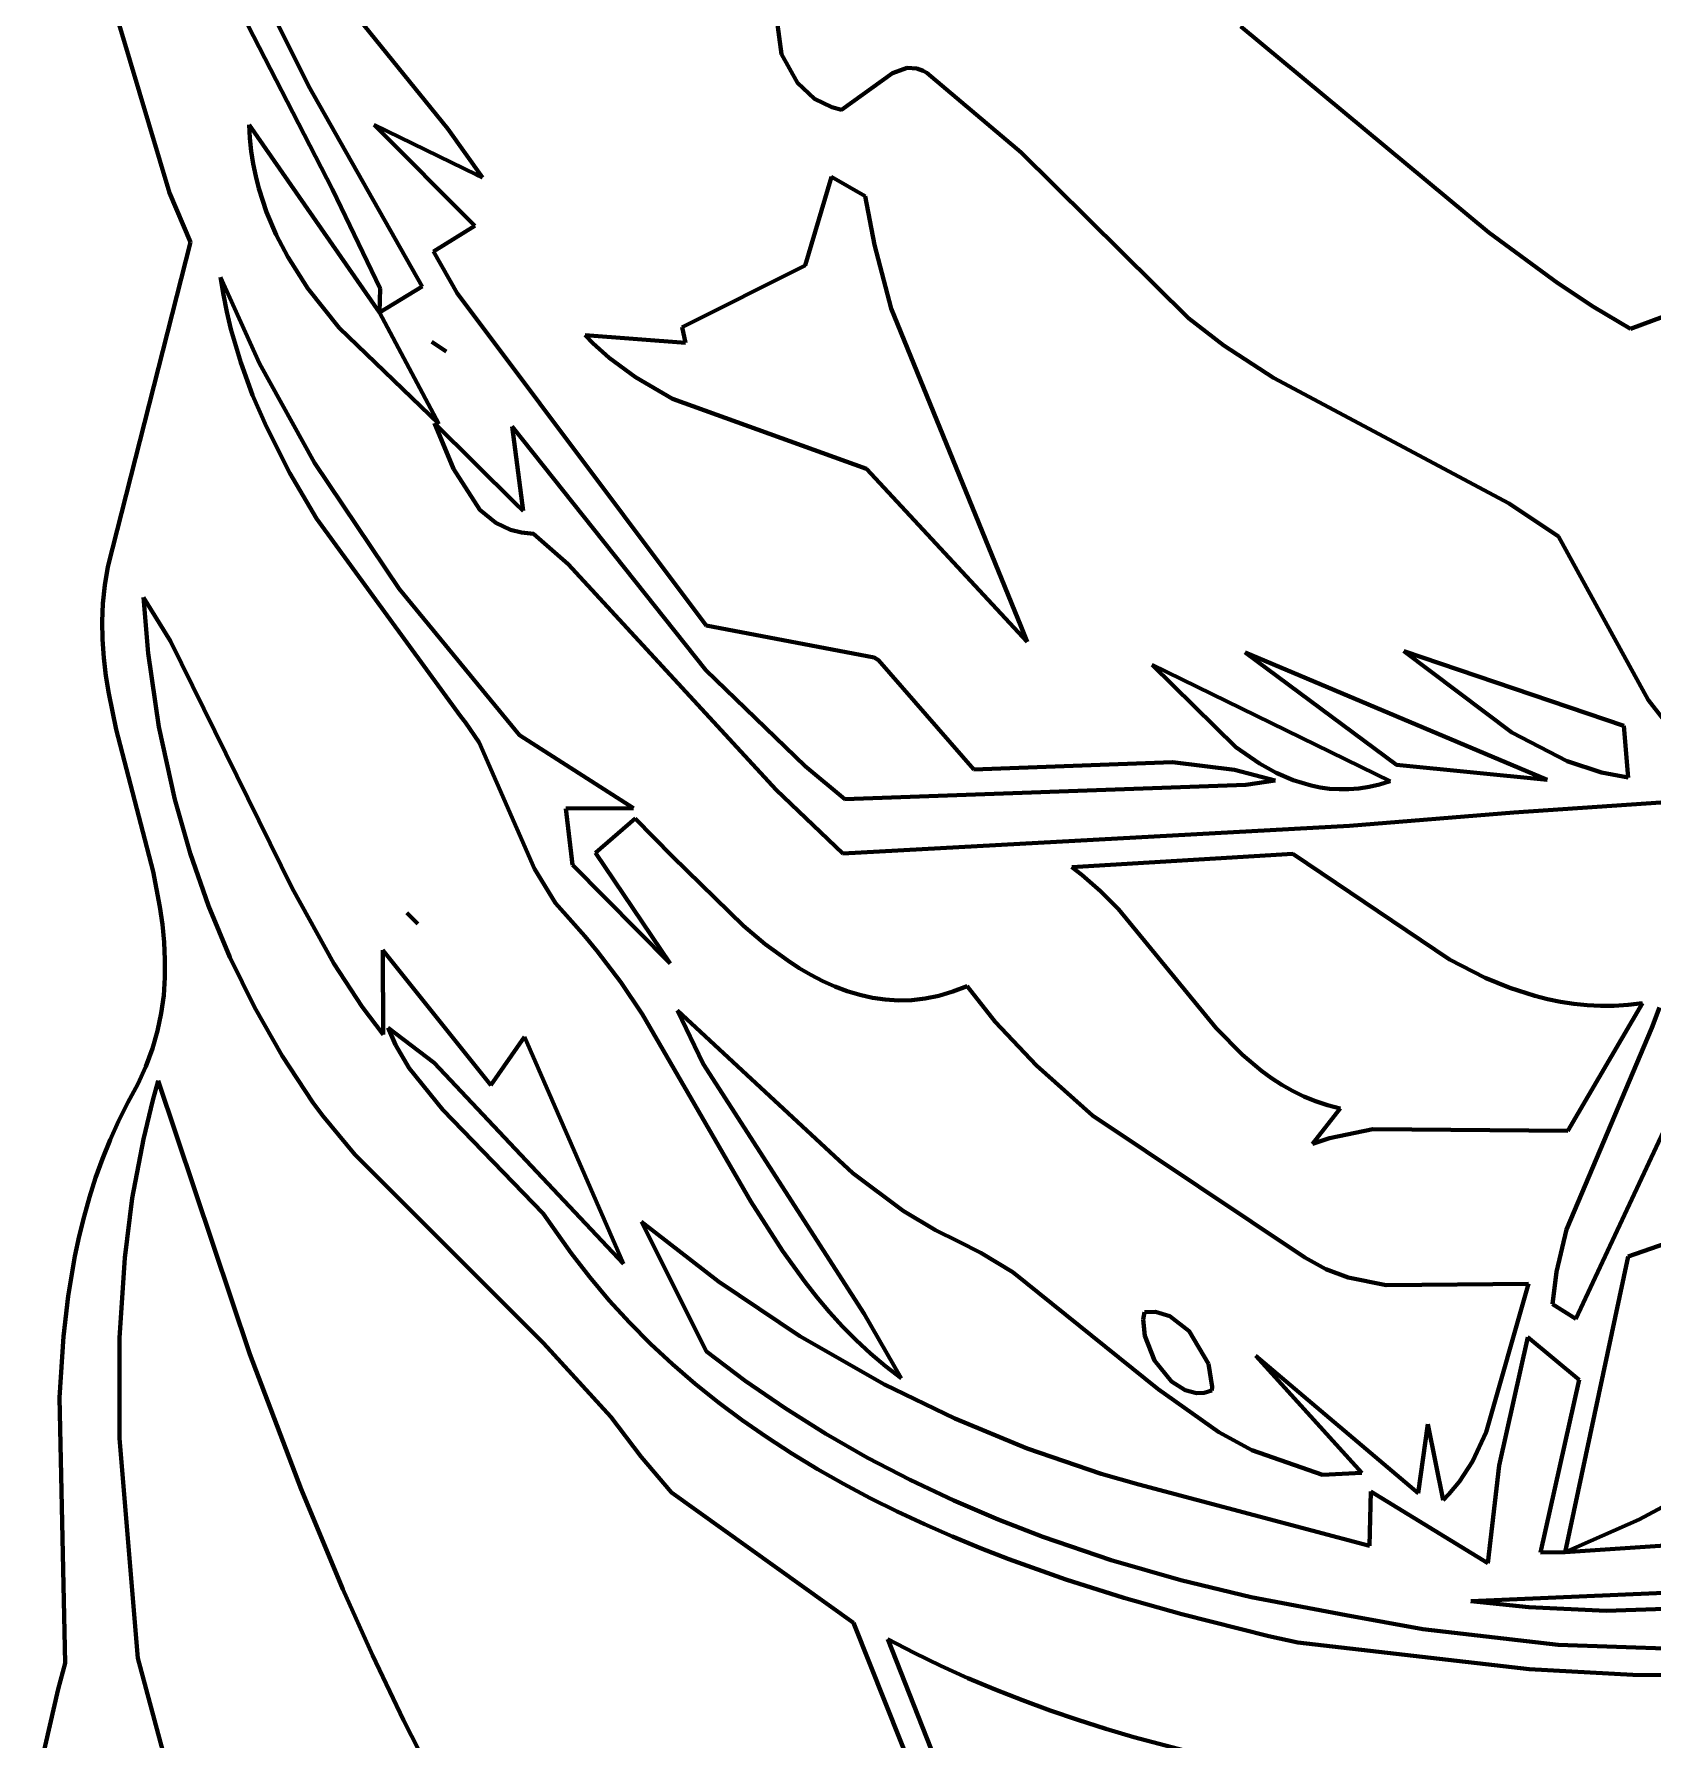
# Model space of a CAD drawing. Header units: millimetres. Extents: x 0 to 10.4, y 0 to 10.4.
# Drawn here: x 3.529 to 4.383, y 2.99 to 3.891 of the extents above; entities that cross this region are included whole.
import ezdxf

# ---------------------------------------------------------------- set-up
doc = ezdxf.new("R2010")
doc.units = ezdxf.units.MM
doc.layers.add('color#2b2b2bff', color=7, linetype='CONTINUOUS', lineweight=100)
doc.layers.add('color#fdfdfdff', color=7, linetype='CONTINUOUS', lineweight=100)

msp = doc.modelspace()

# ---------------------------------------------------------------- linework, layer by layer
at = {"layer": 'color#2b2b2bff'}
for p, q in [((3.67353, 3.86334), (3.59252, 4.02687)), ((3.58202, 4.01143), (3.6862, 3.80862)), ((3.60006, 3.80682), (3.56568, 3.92212)), ((3.67763, 3.92659), (3.74719, 3.84062)), ((3.92327, 3.8801), (3.91964, 3.90758)), ((4.16583, 3.89468), (4.29675, 3.786)), ((3.9317, 3.86492), (3.92327, 3.8801)), ((3.98187, 3.87018), (3.95498, 3.85065)), ((3.9897, 3.87293), (3.98187, 3.87018)), ((3.99469, 3.87258), (3.9897, 3.87293)), ((3.99818, 3.87129), (3.99469, 3.87258)), ((3.99997, 3.87028), (3.99818, 3.87129)), ((4.04994, 3.82828), (3.99997, 3.87028)), ((3.7336, 3.7575), (3.67353, 3.86334)), ((3.94073, 3.85661), (3.9317, 3.86492)), ((3.94981, 3.85207), (3.94073, 3.85661)), ((3.95498, 3.85065), (3.94981, 3.85207)), ((3.64223, 3.84282), (3.64261, 3.83583)), ((3.71098, 3.74377), (3.64223, 3.84282)), ((3.76235, 3.81647), (3.70822, 3.8428)), ((3.70822, 3.8428), (3.76132, 3.78953)), ((3.74719, 3.84062), (3.7655, 3.81493)), ((3.64261, 3.83583), (3.64332, 3.82897)), ((3.64332, 3.82897), (3.64435, 3.82225)), ((3.64435, 3.82225), (3.64568, 3.81567)), ((4.13828, 3.74066), (4.04994, 3.82828)), ((3.64568, 3.81567), (3.64731, 3.80922)), ((3.7655, 3.81493), (3.76235, 3.81647)), ((3.93582, 3.76858), (3.94969, 3.8153)), ((3.94969, 3.8153), (3.9674, 3.80506)), ((3.61128, 3.78075), (3.60006, 3.80682)), ((3.64731, 3.80922), (3.65141, 3.79668)), ((3.6862, 3.80862), (3.71136, 3.75628)), ((3.9674, 3.80506), (3.97234, 3.77934)), ((3.65141, 3.79668), (3.65654, 3.78463)), ((3.65654, 3.78463), (3.66259, 3.77304)), ((3.76132, 3.78953), (3.7395, 3.77583)), ((4.29675, 3.786), (4.33321, 3.75919)), ((3.56758, 3.60937), (3.61128, 3.78075)), ((3.7395, 3.77583), (3.75207, 3.75384)), ((3.97234, 3.77934), (3.98128, 3.74587)), ((3.66259, 3.77304), (3.6732, 3.75644)), ((3.87077, 3.73586), (3.93582, 3.76858)), ((3.64769, 3.71671), (3.62707, 3.76229)), ((3.62707, 3.76229), (3.6286, 3.75306)), ((3.71098, 3.74377), (3.7336, 3.7575)), ((4.33321, 3.75919), (4.35215, 3.74675)), ((3.6286, 3.75306), (3.63044, 3.74395)), ((3.6732, 3.75644), (3.68966, 3.73565)), ((3.71136, 3.75628), (3.71098, 3.74377)), ((3.75207, 3.75384), (3.88352, 3.57829)), ((4.37167, 3.73511), (4.42548, 3.75499)), ((3.63044, 3.74395), (3.6326, 3.73496)), ((3.74239, 3.68481), (3.71098, 3.74377)), ((3.98128, 3.74587), (4.04982, 3.57775)), ((4.15691, 3.72623), (4.13828, 3.74066)), ((4.35215, 3.74675), (4.37167, 3.73511)), ((3.6326, 3.73496), (3.63778, 3.71732)), ((3.68966, 3.73565), (3.74239, 3.68481)), ((3.82375, 3.72751), (3.81961, 3.73167)), ((3.81961, 3.73167), (3.87256, 3.7276)), ((3.87256, 3.7276), (3.87077, 3.73586)), ((3.73873, 3.72812), (3.74153, 3.72624)), ((3.74621, 3.7231), (3.73873, 3.72812)), ((3.74153, 3.72624), (3.74621, 3.7231)), ((3.83238, 3.71979), (3.82375, 3.72751)), ((4.18315, 3.70921), (4.15691, 3.72623)), ((3.63778, 3.71732), (3.64405, 3.70011)), ((3.67669, 3.6642), (3.64769, 3.71671)), ((3.84614, 3.70956), (3.83238, 3.71979)), ((3.86577, 3.69812), (3.84614, 3.70956)), ((4.30762, 3.64284), (4.18315, 3.70921)), ((3.64405, 3.70011), (3.65128, 3.6833)), ((3.96811, 3.6612), (3.86577, 3.69812)), ((3.78288, 3.64286), (3.74005, 3.6852)), ((3.74005, 3.6852), (3.75004, 3.66111)), ((3.65128, 3.6833), (3.66373, 3.65876)), ((3.88339, 3.55482), (3.78106, 3.6834)), ((3.78106, 3.6834), (3.78687, 3.63892)), ((3.66373, 3.65876), (3.67776, 3.63496)), ((3.72143, 3.59782), (3.67669, 3.6642)), ((3.75004, 3.66111), (3.76399, 3.63947)), ((4.05311, 3.56977), (3.96811, 3.6612)), ((3.78687, 3.63892), (3.78288, 3.64286)), ((4.33359, 3.62545), (4.30762, 3.64284)), ((3.67776, 3.63496), (3.75381, 3.5305)), ((3.76399, 3.63947), (3.77253, 3.63252)), ((3.77253, 3.63252), (3.7802, 3.62893)), ((3.7802, 3.62893), (3.786, 3.62746)), ((3.786, 3.62746), (3.79239, 3.62683)), ((3.79239, 3.62683), (3.81071, 3.61082)), ((4.381, 3.53916), (4.33359, 3.62545)), ((3.56595, 3.5997), (3.56758, 3.60937)), ((3.81071, 3.61082), (3.92049, 3.49157)), ((3.56499, 3.59007), (3.56595, 3.5997)), ((3.78489, 3.52048), (3.72143, 3.59782)), ((3.56462, 3.58048), (3.56499, 3.59007)), ((3.58645, 3.59312), (3.58893, 3.56376)), ((3.60073, 3.57008), (3.58645, 3.59312)), ((3.5648, 3.57091), (3.56462, 3.58048)), ((3.88352, 3.57829), (3.97218, 3.56142)), ((4.04982, 3.57775), (4.05311, 3.56977)), ((3.56548, 3.56137), (3.5648, 3.57091)), ((3.66488, 3.43957), (3.60073, 3.57008)), ((3.56658, 3.55186), (3.56548, 3.56137)), ((3.58893, 3.56376), (3.59459, 3.52486)), ((3.97218, 3.56142), (3.97454, 3.55997)), ((3.97454, 3.55997), (4.02489, 3.50227)), ((4.16819, 3.56407), (4.32757, 3.49681)), ((4.24812, 3.50479), (4.16819, 3.56407)), ((4.25185, 3.56485), (4.36818, 3.52532)), ((4.30894, 3.52192), (4.25185, 3.56485)), ((3.56807, 3.54237), (3.56658, 3.55186)), ((3.93573, 3.50407), (3.88339, 3.55482)), ((4.1191, 3.55765), (4.24473, 3.49608)), ((4.1633, 3.51416), (4.1191, 3.55765)), ((3.57195, 3.52346), (3.56807, 3.54237)), ((4.39596, 3.51984), (4.381, 3.53916)), ((3.59144, 3.44843), (3.57195, 3.52346)), ((3.59459, 3.52486), (3.60297, 3.48646)), ((3.75381, 3.5305), (3.75652, 3.52714)), ((3.75652, 3.52714), (3.7637, 3.5165)), ((4.36818, 3.52532), (4.37047, 3.49803)), ((3.7637, 3.5165), (3.79295, 3.4499)), ((3.8452, 3.48197), (3.78489, 3.52048)), ((4.17577, 3.50541), (4.1633, 3.51416)), ((4.33823, 3.50663), (4.30894, 3.52192)), ((4.02489, 3.50227), (4.12981, 3.5062)), ((4.12981, 3.5062), (4.16254, 3.50221)), ((4.18448, 3.50054), (4.17577, 3.50541)), ((4.32757, 3.49681), (4.24812, 3.50479)), ((4.35623, 3.50073), (4.33823, 3.50663)), ((3.95672, 3.48658), (3.93573, 3.50407)), ((4.16254, 3.50221), (4.18403, 3.49648)), ((4.18403, 3.49648), (4.16848, 3.49425)), ((4.19353, 3.49662), (4.18448, 3.50054)), ((4.20295, 3.49378), (4.19353, 3.49662)), ((4.24473, 3.49608), (4.23912, 3.49441)), ((4.37047, 3.49803), (4.35623, 3.50073)), ((3.92049, 3.49157), (3.95574, 3.45795)), ((4.16848, 3.49425), (3.95672, 3.48658)), ((4.2078, 3.49281), (4.20295, 3.49378)), ((4.21276, 3.49216), (4.2078, 3.49281)), ((4.21781, 3.49186), (4.21276, 3.49216)), ((4.22297, 3.49191), (4.21781, 3.49186)), ((4.22824, 3.49234), (4.22297, 3.49191)), ((4.23362, 3.49317), (4.22824, 3.49234)), ((4.23912, 3.49441), (4.23362, 3.49317)), ((4.31003, 3.47959), (4.50194, 3.49267)), ((3.60297, 3.48646), (3.61108, 3.45814)), ((3.80942, 3.48171), (3.8452, 3.48197)), ((3.81294, 3.45191), (3.80942, 3.48171)), ((4.22322, 3.47252), (4.31003, 3.47959)), ((3.84603, 3.47639), (3.82516, 3.45837)), ((3.86575, 3.45644), (3.84603, 3.47639)), ((3.95574, 3.45795), (4.22322, 3.47252)), ((3.61108, 3.45814), (3.62078, 3.43034)), ((3.86458, 3.39976), (3.81294, 3.45191)), ((3.82516, 3.45837), (3.86458, 3.39976)), ((3.90327, 3.41969), (3.86575, 3.45644)), ((4.19323, 3.45775), (4.0767, 3.4508)), ((4.0767, 3.4508), (4.08192, 3.44676)), ((4.27602, 3.40198), (4.19323, 3.45775)), ((3.59507, 3.42975), (3.59144, 3.44843)), ((3.79295, 3.4499), (3.80404, 3.43176)), ((4.08192, 3.44676), (4.09183, 3.438)), ((3.68689, 3.3998), (3.66488, 3.43957)), ((4.09183, 3.438), (4.10118, 3.42846)), ((3.59639, 3.42041), (3.59507, 3.42975)), ((3.62078, 3.43034), (3.63208, 3.40317)), ((3.72538, 3.42655), (3.73119, 3.42078)), ((3.73119, 3.42078), (3.72538, 3.42655)), ((3.80404, 3.43176), (3.81259, 3.42196)), ((4.10118, 3.42846), (4.15287, 3.36567)), ((3.5973, 3.41107), (3.59639, 3.42041)), ((3.81259, 3.42196), (3.81945, 3.41427)), ((3.91476, 3.41007), (3.90327, 3.41969)), ((3.59776, 3.40173), (3.5973, 3.41107)), ((3.76977, 3.3355), (3.71286, 3.40689)), ((3.71286, 3.40689), (3.71298, 3.36239)), ((3.81945, 3.41427), (3.82602, 3.40636)), ((3.82602, 3.40636), (3.83839, 3.38993)), ((3.92663, 3.40135), (3.91476, 3.41007)), ((3.5977, 3.39238), (3.59776, 3.40173)), ((3.63208, 3.40317), (3.64501, 3.37674)), ((3.70194, 3.377), (3.68689, 3.3998)), ((3.93271, 3.39741), (3.92663, 3.40135)), ((3.93888, 3.39379), (3.93271, 3.39741)), ((4.2949, 3.39235), (4.27602, 3.40198)), ((3.59707, 3.38302), (3.5977, 3.39238)), ((3.83839, 3.38993), (3.84992, 3.37283)), ((3.94516, 3.39052), (3.93888, 3.39379)), ((3.95154, 3.38765), (3.94516, 3.39052)), ((3.95802, 3.3852), (3.95154, 3.38765)), ((4.02133, 3.38788), (4.01384, 3.38498)), ((4.0362, 3.36911), (4.02133, 3.38788)), ((4.30783, 3.387), (4.2949, 3.39235)), ((3.59582, 3.37366), (3.59707, 3.38302)), ((3.96461, 3.38322), (3.95802, 3.3852)), ((3.9713, 3.38172), (3.96461, 3.38322)), ((3.97811, 3.38075), (3.9713, 3.38172)), ((3.98502, 3.38034), (3.97811, 3.38075)), ((3.99205, 3.38053), (3.98502, 3.38034)), ((3.9992, 3.38134), (3.99205, 3.38053)), ((4.00646, 3.38281), (3.9992, 3.38134)), ((4.01384, 3.38498), (4.00646, 3.38281)), ((4.32108, 3.38269), (4.30783, 3.387)), ((4.32784, 3.38097), (4.32108, 3.38269)), ((4.33469, 3.37956), (4.32784, 3.38097)), ((4.34163, 3.3785), (4.33469, 3.37956)), ((4.33854, 3.31146), (4.37794, 3.37888)), ((4.37794, 3.37888), (4.37045, 3.37797)), ((3.59388, 3.36428), (3.59582, 3.37366)), ((3.64501, 3.37674), (3.65959, 3.35114)), ((3.71298, 3.36239), (3.70194, 3.377)), ((3.84992, 3.37283), (3.90718, 3.2741)), ((3.88201, 3.34677), (3.86838, 3.37509)), ((3.86838, 3.37509), (3.96106, 3.28908)), ((4.34868, 3.37778), (4.34163, 3.3785)), ((4.35582, 3.37745), (4.34868, 3.37778)), ((4.36308, 3.3775), (4.35582, 3.37745)), ((4.37045, 3.37797), (4.36308, 3.3775)), ((4.38695, 3.37665), (4.3829, 3.3659)), ((3.5912, 3.35489), (3.59388, 3.36428)), ((3.71955, 3.35697), (3.71562, 3.36585)), ((3.71562, 3.36585), (3.73984, 3.34738)), ((3.78761, 3.36113), (3.76977, 3.3355)), ((3.83982, 3.24122), (3.78761, 3.36113)), ((4.05788, 3.34596), (4.0362, 3.36911)), ((4.15287, 3.36567), (4.16679, 3.35154)), ((4.3829, 3.3659), (4.3379, 3.25937)), ((3.58772, 3.34549), (3.5912, 3.35489)), ((3.72673, 3.34464), (3.71955, 3.35697)), ((4.16679, 3.35154), (4.17677, 3.34314)), ((4.34273, 3.21209), (4.4087, 3.35336)), ((3.5834, 3.33607), (3.58772, 3.34549)), ((3.65959, 3.35114), (3.67585, 3.32648)), ((3.74453, 3.32264), (3.72673, 3.34464)), ((3.73984, 3.34738), (3.83982, 3.24122)), ((3.9669, 3.21484), (3.88201, 3.34677)), ((4.08746, 3.31965), (4.05788, 3.34596)), ((4.17677, 3.34314), (4.18203, 3.33932)), ((3.57809, 3.32641), (3.5834, 3.33607)), ((3.59423, 3.3379), (3.59137, 3.32766)), ((3.64257, 3.19343), (3.59423, 3.3379)), ((4.18203, 3.33932), (4.18748, 3.33578)), ((4.18748, 3.33578), (4.19315, 3.33256)), ((3.57322, 3.31663), (3.57809, 3.32641)), ((3.59137, 3.32766), (3.58637, 3.30705)), ((3.67585, 3.32648), (3.68115, 3.31941)), ((4.19315, 3.33256), (4.19905, 3.32966)), ((4.19905, 3.32966), (4.2052, 3.32713)), ((4.2052, 3.32713), (4.21161, 3.32497)), ((4.21161, 3.32497), (4.2183, 3.32322)), ((3.56879, 3.30673), (3.57322, 3.31663)), ((3.68115, 3.31941), (3.69792, 3.29898)), ((3.79747, 3.26784), (3.74453, 3.32264)), ((4.19961, 3.24451), (4.08746, 3.31965)), ((4.2183, 3.32322), (4.20367, 3.30455)), ((3.56477, 3.29673), (3.56879, 3.30673)), ((3.58637, 3.30705), (3.58051, 3.27585)), ((4.20367, 3.30455), (4.21266, 3.3076)), ((4.21266, 3.3076), (4.23551, 3.31232)), ((4.23551, 3.31232), (4.33854, 3.31146)), ((3.69792, 3.29898), (3.7976, 3.1994)), ((3.56114, 3.28662), (3.56477, 3.29673)), ((3.96106, 3.28908), (3.98753, 3.26921)), ((3.55789, 3.27642), (3.56114, 3.28662)), ((3.555, 3.26613), (3.55789, 3.27642)), ((3.58051, 3.27585), (3.57649, 3.24438)), ((3.90718, 3.2741), (3.92378, 3.24808)), ((4.45752, 3.27534), (4.37041, 3.2451)), ((3.55245, 3.25575), (3.555, 3.26613)), ((3.80298, 3.26006), (3.79747, 3.26784)), ((3.8493, 3.26342), (3.88369, 3.19488)), ((3.8901, 3.2318), (3.8493, 3.26342)), ((3.98753, 3.26921), (4.0047, 3.25899)), ((3.55022, 3.2453), (3.55245, 3.25575)), ((3.8123, 3.24683), (3.80298, 3.26006)), ((4.0047, 3.25899), (4.01682, 3.25307)), ((4.01682, 3.25307), (4.02864, 3.24704)), ((4.3379, 3.25937), (4.33258, 3.23706)), ((3.54664, 3.22419), (3.55022, 3.2453)), ((3.57649, 3.24438), (3.57367, 3.20212)), ((3.8221, 3.23412), (3.8123, 3.24683)), ((3.92378, 3.24808), (3.93574, 3.2315)), ((4.02864, 3.24704), (4.04548, 3.23677)), ((4.21083, 3.23837), (4.19961, 3.24451)), ((4.37041, 3.2451), (4.33716, 3.08901)), ((4.04548, 3.23677), (4.12229, 3.17505)), ((4.22248, 3.234), (4.21083, 3.23837)), ((4.33258, 3.23706), (4.33045, 3.21984)), ((3.83237, 3.22192), (3.8221, 3.23412)), ((3.93298, 3.20307), (3.8901, 3.2318)), ((3.93574, 3.2315), (3.94207, 3.22349)), ((4.24262, 3.2299), (4.22248, 3.234)), ((4.31772, 3.23069), (4.24262, 3.2299)), ((4.29538, 3.15225), (4.31772, 3.23069)), ((3.54414, 3.20286), (3.54664, 3.22419)), ((3.84308, 3.21021), (3.83237, 3.22192)), ((3.94207, 3.22349), (3.94866, 3.21571)), ((4.33045, 3.21984), (4.34273, 3.21209)), ((3.85421, 3.19898), (3.84308, 3.21021)), ((3.94866, 3.21571), (3.95554, 3.20817)), ((3.95554, 3.20817), (3.96273, 3.20089)), ((3.98643, 3.18082), (3.9669, 3.21484)), ((4.11434, 3.21179), (4.11492, 3.21565)), ((4.1151, 3.20326), (4.11434, 3.21179)), ((4.11492, 3.21565), (4.12076, 3.2159)), ((4.12076, 3.2159), (4.12833, 3.21359)), ((4.12833, 3.21359), (4.13853, 3.20574)), ((3.54206, 3.17055), (3.54414, 3.20286)), ((3.57367, 3.20212), (3.57365, 3.14904)), ((3.7976, 3.1994), (3.83313, 3.16037)), ((3.86575, 3.18822), (3.85421, 3.19898)), ((3.97777, 3.17748), (3.93298, 3.20307)), ((3.96273, 3.20089), (3.97026, 3.19389)), ((4.12029, 3.19012), (4.1151, 3.20326)), ((4.13853, 3.20574), (4.14887, 3.18837)), ((4.31738, 3.2024), (4.30227, 3.13473)), ((4.34445, 3.17996), (4.31738, 3.2024)), ((3.66967, 3.12212), (3.64257, 3.19343)), ((3.88369, 3.19488), (3.90414, 3.17946)), ((3.97026, 3.19389), (3.97815, 3.1872)), ((4.12916, 3.17913), (4.12029, 3.19012)), ((4.22979, 3.13091), (4.17378, 3.19266)), ((4.17378, 3.19266), (4.25958, 3.12014)), ((3.87767, 3.17792), (3.86575, 3.18822)), ((3.97815, 3.1872), (3.98643, 3.18082)), ((4.14887, 3.18837), (4.15076, 3.17619)), ((3.88996, 3.16806), (3.87767, 3.17792)), ((3.90414, 3.17946), (3.92516, 3.165)), ((4.01488, 3.15944), (3.97777, 3.17748)), ((4.12229, 3.17505), (4.15432, 3.15227)), ((4.13646, 3.17445), (4.12916, 3.17913)), ((4.14239, 3.17294), (4.13646, 3.17445)), ((4.14647, 3.17309), (4.14239, 3.17294)), ((4.15058, 3.1743), (4.14647, 3.17309)), ((4.15076, 3.17619), (4.15058, 3.1743)), ((4.32405, 3.08871), (4.34445, 3.17996)), ((3.54497, 3.03024), (3.54206, 3.17055)), ((3.90259, 3.15863), (3.88996, 3.16806)), ((3.92516, 3.165), (3.94672, 3.15146)), ((3.83313, 3.16037), (3.84922, 3.13933)), ((3.91554, 3.14962), (3.90259, 3.15863)), ((4.05303, 3.1437), (4.01488, 3.15944)), ((4.25958, 3.12014), (4.26453, 3.15647)), ((4.26453, 3.15647), (4.27263, 3.11632)), ((3.57365, 3.14904), (3.58349, 3.03291)), ((3.92879, 3.14102), (3.91554, 3.14962)), ((3.94672, 3.15146), (3.96879, 3.13883)), ((4.15432, 3.15227), (4.17164, 3.14274)), ((4.28826, 3.13689), (4.29538, 3.15225)), ((3.84922, 3.13933), (3.86525, 3.12048)), ((3.94233, 3.13281), (3.92879, 3.14102)), ((3.96879, 3.13883), (3.99132, 3.12709)), ((4.09213, 3.13038), (4.05303, 3.1437)), ((4.17164, 3.14274), (4.20905, 3.12974)), ((4.28131, 3.12618), (4.28826, 3.13689)), ((3.95613, 3.12498), (3.94233, 3.13281)), ((3.99132, 3.12709), (4.01428, 3.11621)), ((4.11201, 3.12466), (4.09213, 3.13038)), ((4.20905, 3.12974), (4.22979, 3.13091)), ((4.30227, 3.13473), (4.29627, 3.08311)), ((3.69169, 3.06936), (3.66967, 3.12212)), ((3.86525, 3.12048), (3.96136, 3.05162)), ((3.97017, 3.11752), (3.95613, 3.12498)), ((3.98443, 3.11041), (3.97017, 3.11752)), ((4.23384, 3.09219), (4.11201, 3.12466)), ((4.23453, 3.12102), (4.23384, 3.09219)), ((4.29627, 3.08311), (4.23453, 3.12102)), ((4.27263, 3.11632), (4.27573, 3.1195)), ((4.27573, 3.1195), (4.28131, 3.12618)), ((4.37619, 3.10611), (4.41371, 3.12625)), ((3.99889, 3.10365), (3.98443, 3.11041)), ((4.01428, 3.11621), (4.03763, 3.10618)), ((4.01353, 3.09721), (3.99889, 3.10365)), ((4.03763, 3.10618), (4.06133, 3.09697)), ((4.33716, 3.08901), (4.37619, 3.10611)), ((4.57673, 3.10462), (4.33716, 3.08901)), ((4.02833, 3.0911), (4.01353, 3.09721)), ((4.04327, 3.08529), (4.02833, 3.0911)), ((4.06133, 3.09697), (4.09747, 3.08464)), ((4.0735, 3.07453), (4.04327, 3.08529)), ((4.09747, 3.08464), (4.1342, 3.07405)), ((4.33716, 3.08901), (4.32405, 3.08871)), ((4.10404, 3.06483), (4.0735, 3.07453)), ((4.1342, 3.07405), (4.17139, 3.06511)), ((3.70729, 3.03461), (3.69169, 3.06936)), ((4.13473, 3.05611), (4.10404, 3.06483)), ((4.17139, 3.06511), (4.22147, 3.05564)), ((4.28725, 3.063), (4.486, 3.07155)), ((4.18071, 3.04462), (4.13473, 3.05611)), ((4.22147, 3.05564), (4.26191, 3.04822)), ((4.31792, 3.05982), (4.28725, 3.063)), ((4.35884, 3.058), (4.31792, 3.05982)), ((4.43043, 3.06027), (4.35884, 3.058)), ((3.96136, 3.05162), (3.99473, 2.9676)), ((4.26191, 3.04822), (4.33341, 3.03997)), ((4.01194, 2.96041), (3.97949, 3.04303)), ((3.97949, 3.04303), (3.99343, 3.03576)), ((4.19593, 3.04116), (4.18071, 3.04462)), ((4.31815, 3.02707), (4.19593, 3.04116)), ((4.33341, 3.03997), (4.39508, 3.03783)), ((3.54138, 3.01652), (3.54497, 3.03024)), ((3.58349, 3.03291), (3.65294, 2.77444)), ((3.72372, 3.00027), (3.70729, 3.03461)), ((3.99343, 3.03576), (4.00751, 3.02891)), ((4.00751, 3.02891), (4.02172, 3.02245)), ((4.02172, 3.02245), (4.03606, 3.01638)), ((4.37293, 3.02409), (4.31815, 3.02707)), ((4.41399, 3.02371), (4.37293, 3.02409)), ((3.52865, 2.9612), (3.54138, 3.01652)), ((4.03606, 3.01638), (4.05052, 3.01068)), ((4.05052, 3.01068), (4.06509, 3.00532)), ((3.74102, 2.96637), (3.72372, 3.00027)), ((4.06509, 3.00532), (4.07977, 3.0003)), ((4.07977, 3.0003), (4.09454, 2.9956)), ((4.09454, 2.9956), (4.10941, 2.9912)), ((4.10941, 2.9912), (4.1394, 2.98323))]:
    msp.add_line(p, q, dxfattribs=at)
at = {"layer": 'color#fdfdfdff'}
for p, q in [((3.59252, 4.02687), (3.67353, 3.86334)), ((3.6862, 3.80862), (3.58202, 4.01143)), ((3.56568, 3.92212), (3.60006, 3.80682)), ((3.74719, 3.84062), (3.67763, 3.92659)), ((3.91964, 3.90758), (3.92327, 3.8801)), ((4.29675, 3.786), (4.16583, 3.89468)), ((3.92327, 3.8801), (3.9317, 3.86492)), ((3.95498, 3.85065), (3.98187, 3.87018)), ((3.98187, 3.87018), (3.9897, 3.87293)), ((3.9897, 3.87293), (3.99469, 3.87258)), ((3.99469, 3.87258), (3.99818, 3.87129)), ((3.99818, 3.87129), (3.99997, 3.87028)), ((3.99997, 3.87028), (4.04994, 3.82828)), ((3.67353, 3.86334), (3.7336, 3.7575)), ((3.9317, 3.86492), (3.94073, 3.85661)), ((3.94073, 3.85661), (3.94981, 3.85207)), ((3.94981, 3.85207), (3.95498, 3.85065)), ((3.64223, 3.84282), (3.71098, 3.74377)), ((3.64261, 3.83583), (3.64223, 3.84282)), ((3.76132, 3.78953), (3.70822, 3.8428)), ((3.70822, 3.8428), (3.76235, 3.81647)), ((3.7655, 3.81493), (3.74719, 3.84062)), ((3.64332, 3.82897), (3.64261, 3.83583)), ((3.64435, 3.82225), (3.64332, 3.82897)), ((3.64568, 3.81567), (3.64435, 3.82225)), ((4.04994, 3.82828), (4.13828, 3.74066)), ((3.64731, 3.80922), (3.64568, 3.81567)), ((3.76235, 3.81647), (3.7655, 3.81493)), ((3.94969, 3.8153), (3.93582, 3.76858)), ((3.9674, 3.80506), (3.94969, 3.8153)), ((3.60006, 3.80682), (3.61128, 3.78075)), ((3.65141, 3.79668), (3.64731, 3.80922)), ((3.71136, 3.75628), (3.6862, 3.80862)), ((3.97234, 3.77934), (3.9674, 3.80506)), ((3.65654, 3.78463), (3.65141, 3.79668)), ((3.66259, 3.77304), (3.65654, 3.78463)), ((3.7395, 3.77583), (3.76132, 3.78953)), ((4.33321, 3.75919), (4.29675, 3.786)), ((3.61128, 3.78075), (3.56758, 3.60937)), ((3.75207, 3.75384), (3.7395, 3.77583)), ((3.98128, 3.74587), (3.97234, 3.77934)), ((3.6732, 3.75644), (3.66259, 3.77304)), ((3.93582, 3.76858), (3.87077, 3.73586)), ((3.6286, 3.75306), (3.62707, 3.76229)), ((3.62707, 3.76229), (3.64769, 3.71671)), ((3.7336, 3.7575), (3.71098, 3.74377)), ((4.35215, 3.74675), (4.33321, 3.75919)), ((3.63044, 3.74395), (3.6286, 3.75306)), ((3.68966, 3.73565), (3.6732, 3.75644)), ((3.71098, 3.74377), (3.71136, 3.75628)), ((3.88352, 3.57829), (3.75207, 3.75384)), ((4.42548, 3.75499), (4.37167, 3.73511)), ((3.6326, 3.73496), (3.63044, 3.74395)), ((3.71098, 3.74377), (3.74239, 3.68481)), ((4.04982, 3.57775), (3.98128, 3.74587)), ((4.13828, 3.74066), (4.15691, 3.72623)), ((4.37167, 3.73511), (4.35215, 3.74675)), ((3.63778, 3.71732), (3.6326, 3.73496)), ((3.74239, 3.68481), (3.68966, 3.73565)), ((3.87256, 3.7276), (3.81961, 3.73167)), ((3.81961, 3.73167), (3.82375, 3.72751)), ((3.87077, 3.73586), (3.87256, 3.7276)), ((3.73873, 3.72812), (3.74621, 3.7231)), ((3.74153, 3.72624), (3.73873, 3.72812)), ((3.74621, 3.7231), (3.74153, 3.72624)), ((3.82375, 3.72751), (3.83238, 3.71979)), ((4.15691, 3.72623), (4.18315, 3.70921)), ((3.64405, 3.70011), (3.63778, 3.71732)), ((3.64769, 3.71671), (3.67669, 3.6642)), ((3.83238, 3.71979), (3.84614, 3.70956)), ((3.84614, 3.70956), (3.86577, 3.69812)), ((4.18315, 3.70921), (4.30762, 3.64284)), ((3.65128, 3.6833), (3.64405, 3.70011)), ((3.86577, 3.69812), (3.96811, 3.6612)), ((3.75004, 3.66111), (3.74005, 3.6852)), ((3.74005, 3.6852), (3.78288, 3.64286)), ((3.66373, 3.65876), (3.65128, 3.6833)), ((3.78687, 3.63892), (3.78106, 3.6834)), ((3.78106, 3.6834), (3.88339, 3.55482)), ((3.67776, 3.63496), (3.66373, 3.65876)), ((3.67669, 3.6642), (3.72143, 3.59782)), ((3.76399, 3.63947), (3.75004, 3.66111)), ((3.96811, 3.6612), (4.05311, 3.56977)), ((3.78288, 3.64286), (3.78687, 3.63892)), ((4.30762, 3.64284), (4.33359, 3.62545)), ((3.75381, 3.5305), (3.67776, 3.63496)), ((3.77253, 3.63252), (3.76399, 3.63947)), ((3.7802, 3.62893), (3.77253, 3.63252)), ((3.786, 3.62746), (3.7802, 3.62893)), ((3.79239, 3.62683), (3.786, 3.62746)), ((3.81071, 3.61082), (3.79239, 3.62683)), ((4.33359, 3.62545), (4.381, 3.53916)), ((3.56758, 3.60937), (3.56595, 3.5997)), ((3.92049, 3.49157), (3.81071, 3.61082)), ((3.56595, 3.5997), (3.56499, 3.59007)), ((3.72143, 3.59782), (3.78489, 3.52048)), ((3.56499, 3.59007), (3.56462, 3.58048)), ((3.58645, 3.59312), (3.60073, 3.57008)), ((3.58893, 3.56376), (3.58645, 3.59312)), ((3.56462, 3.58048), (3.5648, 3.57091)), ((3.97218, 3.56142), (3.88352, 3.57829)), ((4.05311, 3.56977), (4.04982, 3.57775)), ((3.5648, 3.57091), (3.56548, 3.56137)), ((3.60073, 3.57008), (3.66488, 3.43957)), ((3.56548, 3.56137), (3.56658, 3.55186)), ((3.59459, 3.52486), (3.58893, 3.56376)), ((3.97454, 3.55997), (3.97218, 3.56142)), ((4.02489, 3.50227), (3.97454, 3.55997)), ((4.16819, 3.56407), (4.24812, 3.50479)), ((4.32757, 3.49681), (4.16819, 3.56407)), ((4.25185, 3.56485), (4.30894, 3.52192)), ((4.36818, 3.52532), (4.25185, 3.56485)), ((3.56658, 3.55186), (3.56807, 3.54237)), ((3.88339, 3.55482), (3.93573, 3.50407)), ((4.1191, 3.55765), (4.1633, 3.51416)), ((4.24473, 3.49608), (4.1191, 3.55765)), ((3.56807, 3.54237), (3.57195, 3.52346)), ((4.381, 3.53916), (4.39596, 3.51984)), ((3.57195, 3.52346), (3.59144, 3.44843)), ((3.60297, 3.48646), (3.59459, 3.52486)), ((3.75652, 3.52714), (3.75381, 3.5305)), ((3.7637, 3.5165), (3.75652, 3.52714)), ((4.37047, 3.49803), (4.36818, 3.52532)), ((3.79295, 3.4499), (3.7637, 3.5165)), ((3.78489, 3.52048), (3.8452, 3.48197)), ((4.1633, 3.51416), (4.17577, 3.50541)), ((4.30894, 3.52192), (4.33823, 3.50663)), ((4.12981, 3.5062), (4.02489, 3.50227)), ((4.16254, 3.50221), (4.12981, 3.5062)), ((4.17577, 3.50541), (4.18448, 3.50054)), ((4.24812, 3.50479), (4.32757, 3.49681)), ((4.33823, 3.50663), (4.35623, 3.50073)), ((3.93573, 3.50407), (3.95672, 3.48658)), ((4.18403, 3.49648), (4.16254, 3.50221)), ((4.16848, 3.49425), (4.18403, 3.49648)), ((4.18448, 3.50054), (4.19353, 3.49662)), ((4.19353, 3.49662), (4.20295, 3.49378)), ((4.23912, 3.49441), (4.24473, 3.49608)), ((4.35623, 3.50073), (4.37047, 3.49803)), ((3.95574, 3.45795), (3.92049, 3.49157)), ((3.95672, 3.48658), (4.16848, 3.49425)), ((4.20295, 3.49378), (4.2078, 3.49281)), ((4.2078, 3.49281), (4.21276, 3.49216)), ((4.21276, 3.49216), (4.21781, 3.49186)), ((4.21781, 3.49186), (4.22297, 3.49191)), ((4.22297, 3.49191), (4.22824, 3.49234)), ((4.22824, 3.49234), (4.23362, 3.49317)), ((4.23362, 3.49317), (4.23912, 3.49441)), ((4.50194, 3.49267), (4.31003, 3.47959)), ((3.61108, 3.45814), (3.60297, 3.48646)), ((3.8452, 3.48197), (3.80942, 3.48171)), ((3.80942, 3.48171), (3.81294, 3.45191)), ((4.31003, 3.47959), (4.22322, 3.47252)), ((3.82516, 3.45837), (3.84603, 3.47639)), ((3.84603, 3.47639), (3.86575, 3.45644)), ((4.22322, 3.47252), (3.95574, 3.45795)), ((3.62078, 3.43034), (3.61108, 3.45814)), ((3.81294, 3.45191), (3.86458, 3.39976)), ((3.86458, 3.39976), (3.82516, 3.45837)), ((3.86575, 3.45644), (3.90327, 3.41969)), ((4.0767, 3.4508), (4.19323, 3.45775)), ((4.08192, 3.44676), (4.0767, 3.4508)), ((4.19323, 3.45775), (4.27602, 3.40198)), ((3.59144, 3.44843), (3.59507, 3.42975)), ((3.80404, 3.43176), (3.79295, 3.4499)), ((4.09183, 3.438), (4.08192, 3.44676)), ((3.66488, 3.43957), (3.68689, 3.3998)), ((4.10118, 3.42846), (4.09183, 3.438)), ((3.59507, 3.42975), (3.59639, 3.42041)), ((3.63208, 3.40317), (3.62078, 3.43034)), ((3.72538, 3.42655), (3.73119, 3.42078)), ((3.73119, 3.42078), (3.72538, 3.42655)), ((3.81259, 3.42196), (3.80404, 3.43176)), ((4.15287, 3.36567), (4.10118, 3.42846)), ((3.59639, 3.42041), (3.5973, 3.41107)), ((3.81945, 3.41427), (3.81259, 3.42196)), ((3.90327, 3.41969), (3.91476, 3.41007)), ((3.5973, 3.41107), (3.59776, 3.40173)), ((3.71298, 3.36239), (3.71286, 3.40689)), ((3.71286, 3.40689), (3.76977, 3.3355)), ((3.82602, 3.40636), (3.81945, 3.41427)), ((3.83839, 3.38993), (3.82602, 3.40636)), ((3.91476, 3.41007), (3.92663, 3.40135)), ((3.59776, 3.40173), (3.5977, 3.39238)), ((3.64501, 3.37674), (3.63208, 3.40317)), ((3.68689, 3.3998), (3.70194, 3.377)), ((3.92663, 3.40135), (3.93271, 3.39741)), ((3.93271, 3.39741), (3.93888, 3.39379)), ((4.27602, 3.40198), (4.2949, 3.39235)), ((3.5977, 3.39238), (3.59707, 3.38302)), ((3.84992, 3.37283), (3.83839, 3.38993)), ((3.93888, 3.39379), (3.94516, 3.39052)), ((3.94516, 3.39052), (3.95154, 3.38765)), ((3.95154, 3.38765), (3.95802, 3.3852)), ((4.01384, 3.38498), (4.02133, 3.38788)), ((4.02133, 3.38788), (4.0362, 3.36911)), ((4.2949, 3.39235), (4.30783, 3.387)), ((3.59707, 3.38302), (3.59582, 3.37366)), ((3.95802, 3.3852), (3.96461, 3.38322)), ((3.96461, 3.38322), (3.9713, 3.38172)), ((3.9713, 3.38172), (3.97811, 3.38075)), ((3.97811, 3.38075), (3.98502, 3.38034)), ((3.98502, 3.38034), (3.99205, 3.38053)), ((3.99205, 3.38053), (3.9992, 3.38134)), ((3.9992, 3.38134), (4.00646, 3.38281)), ((4.00646, 3.38281), (4.01384, 3.38498)), ((4.30783, 3.387), (4.32108, 3.38269)), ((4.32108, 3.38269), (4.32784, 3.38097)), ((4.32784, 3.38097), (4.33469, 3.37956)), ((4.33469, 3.37956), (4.34163, 3.3785)), ((4.37794, 3.37888), (4.33854, 3.31146)), ((4.37045, 3.37797), (4.37794, 3.37888)), ((3.59582, 3.37366), (3.59388, 3.36428)), ((3.65959, 3.35114), (3.64501, 3.37674)), ((3.70194, 3.377), (3.71298, 3.36239)), ((3.90718, 3.2741), (3.84992, 3.37283)), ((3.96106, 3.28908), (3.86838, 3.37509)), ((3.86838, 3.37509), (3.88201, 3.34677)), ((4.34163, 3.3785), (4.34868, 3.37778)), ((4.34868, 3.37778), (4.35582, 3.37745)), ((4.35582, 3.37745), (4.36308, 3.3775)), ((4.36308, 3.3775), (4.37045, 3.37797)), ((4.3829, 3.3659), (4.38695, 3.37665)), ((3.59388, 3.36428), (3.5912, 3.35489)), ((3.73984, 3.34738), (3.71562, 3.36585)), ((3.71562, 3.36585), (3.71955, 3.35697)), ((3.76977, 3.3355), (3.78761, 3.36113)), ((3.78761, 3.36113), (3.83982, 3.24122)), ((4.0362, 3.36911), (4.05788, 3.34596)), ((4.16679, 3.35154), (4.15287, 3.36567)), ((4.3379, 3.25937), (4.3829, 3.3659)), ((3.5912, 3.35489), (3.58772, 3.34549)), ((3.71955, 3.35697), (3.72673, 3.34464)), ((4.17677, 3.34314), (4.16679, 3.35154)), ((4.4087, 3.35336), (4.34273, 3.21209)), ((3.58772, 3.34549), (3.5834, 3.33607)), ((3.67585, 3.32648), (3.65959, 3.35114)), ((3.72673, 3.34464), (3.74453, 3.32264)), ((3.83982, 3.24122), (3.73984, 3.34738)), ((3.88201, 3.34677), (3.9669, 3.21484)), ((4.05788, 3.34596), (4.08746, 3.31965)), ((4.18203, 3.33932), (4.17677, 3.34314)), ((3.5834, 3.33607), (3.57809, 3.32641)), ((3.59137, 3.32766), (3.59423, 3.3379)), ((3.59423, 3.3379), (3.64257, 3.19343)), ((4.18748, 3.33578), (4.18203, 3.33932)), ((4.19315, 3.33256), (4.18748, 3.33578)), ((3.57809, 3.32641), (3.57322, 3.31663)), ((3.58637, 3.30705), (3.59137, 3.32766)), ((3.68115, 3.31941), (3.67585, 3.32648)), ((4.19905, 3.32966), (4.19315, 3.33256)), ((4.2052, 3.32713), (4.19905, 3.32966)), ((4.21161, 3.32497), (4.2052, 3.32713)), ((4.2183, 3.32322), (4.21161, 3.32497)), ((3.57322, 3.31663), (3.56879, 3.30673)), ((3.69792, 3.29898), (3.68115, 3.31941)), ((3.74453, 3.32264), (3.79747, 3.26784)), ((4.08746, 3.31965), (4.19961, 3.24451)), ((4.20367, 3.30455), (4.2183, 3.32322)), ((3.56879, 3.30673), (3.56477, 3.29673)), ((3.58051, 3.27585), (3.58637, 3.30705)), ((4.21266, 3.3076), (4.20367, 3.30455)), ((4.23551, 3.31232), (4.21266, 3.3076)), ((4.33854, 3.31146), (4.23551, 3.31232)), ((3.7976, 3.1994), (3.69792, 3.29898)), ((3.56477, 3.29673), (3.56114, 3.28662)), ((3.98753, 3.26921), (3.96106, 3.28908)), ((3.56114, 3.28662), (3.55789, 3.27642)), ((3.55789, 3.27642), (3.555, 3.26613)), ((3.57649, 3.24438), (3.58051, 3.27585)), ((3.92378, 3.24808), (3.90718, 3.2741)), ((4.37041, 3.2451), (4.45752, 3.27534)), ((3.555, 3.26613), (3.55245, 3.25575)), ((3.79747, 3.26784), (3.80298, 3.26006)), ((3.8493, 3.26342), (3.8901, 3.2318)), ((3.88369, 3.19488), (3.8493, 3.26342)), ((4.0047, 3.25899), (3.98753, 3.26921)), ((3.55245, 3.25575), (3.55022, 3.2453)), ((3.80298, 3.26006), (3.8123, 3.24683)), ((4.01682, 3.25307), (4.0047, 3.25899)), ((4.02864, 3.24704), (4.01682, 3.25307)), ((4.33258, 3.23706), (4.3379, 3.25937)), ((3.55022, 3.2453), (3.54664, 3.22419)), ((3.57367, 3.20212), (3.57649, 3.24438)), ((3.8123, 3.24683), (3.8221, 3.23412)), ((3.93574, 3.2315), (3.92378, 3.24808)), ((4.04548, 3.23677), (4.02864, 3.24704)), ((4.19961, 3.24451), (4.21083, 3.23837)), ((4.33716, 3.08901), (4.37041, 3.2451)), ((4.12229, 3.17505), (4.04548, 3.23677)), ((4.21083, 3.23837), (4.22248, 3.234)), ((4.33045, 3.21984), (4.33258, 3.23706)), ((3.8221, 3.23412), (3.83237, 3.22192)), ((3.8901, 3.2318), (3.93298, 3.20307)), ((3.94207, 3.22349), (3.93574, 3.2315)), ((4.22248, 3.234), (4.24262, 3.2299)), ((4.24262, 3.2299), (4.31772, 3.23069)), ((4.31772, 3.23069), (4.29538, 3.15225)), ((3.54664, 3.22419), (3.54414, 3.20286)), ((3.83237, 3.22192), (3.84308, 3.21021)), ((3.94866, 3.21571), (3.94207, 3.22349)), ((4.34273, 3.21209), (4.33045, 3.21984)), ((3.84308, 3.21021), (3.85421, 3.19898)), ((3.95554, 3.20817), (3.94866, 3.21571)), ((3.96273, 3.20089), (3.95554, 3.20817)), ((3.9669, 3.21484), (3.98643, 3.18082)), ((4.11492, 3.21565), (4.11434, 3.21179)), ((4.11434, 3.21179), (4.1151, 3.20326)), ((4.12076, 3.2159), (4.11492, 3.21565)), ((4.12833, 3.21359), (4.12076, 3.2159)), ((4.13853, 3.20574), (4.12833, 3.21359)), ((3.54414, 3.20286), (3.54206, 3.17055)), ((3.57365, 3.14904), (3.57367, 3.20212)), ((3.83313, 3.16037), (3.7976, 3.1994)), ((3.85421, 3.19898), (3.86575, 3.18822)), ((3.93298, 3.20307), (3.97777, 3.17748)), ((3.97026, 3.19389), (3.96273, 3.20089)), ((4.1151, 3.20326), (4.12029, 3.19012)), ((4.14887, 3.18837), (4.13853, 3.20574)), ((4.30227, 3.13473), (4.31738, 3.2024)), ((4.31738, 3.2024), (4.34445, 3.17996)), ((3.64257, 3.19343), (3.66967, 3.12212)), ((3.90414, 3.17946), (3.88369, 3.19488)), ((3.97815, 3.1872), (3.97026, 3.19389)), ((4.12029, 3.19012), (4.12916, 3.17913)), ((4.25958, 3.12014), (4.17378, 3.19266)), ((4.17378, 3.19266), (4.22979, 3.13091)), ((3.86575, 3.18822), (3.87767, 3.17792)), ((3.98643, 3.18082), (3.97815, 3.1872)), ((4.15076, 3.17619), (4.14887, 3.18837)), ((3.87767, 3.17792), (3.88996, 3.16806)), ((3.92516, 3.165), (3.90414, 3.17946)), ((3.97777, 3.17748), (4.01488, 3.15944)), ((4.15432, 3.15227), (4.12229, 3.17505)), ((4.12916, 3.17913), (4.13646, 3.17445)), ((4.13646, 3.17445), (4.14239, 3.17294)), ((4.14239, 3.17294), (4.14647, 3.17309)), ((4.14647, 3.17309), (4.15058, 3.1743)), ((4.15058, 3.1743), (4.15076, 3.17619)), ((4.34445, 3.17996), (4.32405, 3.08871)), ((3.54206, 3.17055), (3.54497, 3.03024)), ((3.88996, 3.16806), (3.90259, 3.15863)), ((3.94672, 3.15146), (3.92516, 3.165)), ((3.84922, 3.13933), (3.83313, 3.16037)), ((3.90259, 3.15863), (3.91554, 3.14962)), ((4.01488, 3.15944), (4.05303, 3.1437)), ((4.26453, 3.15647), (4.25958, 3.12014)), ((4.27263, 3.11632), (4.26453, 3.15647)), ((3.58349, 3.03291), (3.57365, 3.14904)), ((3.91554, 3.14962), (3.92879, 3.14102)), ((3.96879, 3.13883), (3.94672, 3.15146)), ((4.17164, 3.14274), (4.15432, 3.15227)), ((4.29538, 3.15225), (4.28826, 3.13689)), ((3.86525, 3.12048), (3.84922, 3.13933)), ((3.92879, 3.14102), (3.94233, 3.13281)), ((3.99132, 3.12709), (3.96879, 3.13883)), ((4.05303, 3.1437), (4.09213, 3.13038)), ((4.20905, 3.12974), (4.17164, 3.14274)), ((4.28826, 3.13689), (4.28131, 3.12618)), ((3.94233, 3.13281), (3.95613, 3.12498)), ((4.01428, 3.11621), (3.99132, 3.12709)), ((4.09213, 3.13038), (4.11201, 3.12466)), ((4.22979, 3.13091), (4.20905, 3.12974)), ((4.29627, 3.08311), (4.30227, 3.13473)), ((3.66967, 3.12212), (3.69169, 3.06936)), ((3.96136, 3.05162), (3.86525, 3.12048)), ((3.95613, 3.12498), (3.97017, 3.11752)), ((3.97017, 3.11752), (3.98443, 3.11041)), ((4.11201, 3.12466), (4.23384, 3.09219)), ((4.23384, 3.09219), (4.23453, 3.12102)), ((4.23453, 3.12102), (4.29627, 3.08311)), ((4.27573, 3.1195), (4.27263, 3.11632)), ((4.28131, 3.12618), (4.27573, 3.1195)), ((4.41371, 3.12625), (4.37619, 3.10611)), ((3.98443, 3.11041), (3.99889, 3.10365)), ((4.03763, 3.10618), (4.01428, 3.11621)), ((3.99889, 3.10365), (4.01353, 3.09721)), ((4.06133, 3.09697), (4.03763, 3.10618)), ((4.37619, 3.10611), (4.33716, 3.08901)), ((4.33716, 3.08901), (4.57673, 3.10462)), ((4.01353, 3.09721), (4.02833, 3.0911)), ((4.02833, 3.0911), (4.04327, 3.08529)), ((4.09747, 3.08464), (4.06133, 3.09697)), ((4.04327, 3.08529), (4.0735, 3.07453)), ((4.1342, 3.07405), (4.09747, 3.08464)), ((4.32405, 3.08871), (4.33716, 3.08901)), ((4.0735, 3.07453), (4.10404, 3.06483)), ((4.17139, 3.06511), (4.1342, 3.07405)), ((3.69169, 3.06936), (3.70729, 3.03461)), ((4.10404, 3.06483), (4.13473, 3.05611)), ((4.22147, 3.05564), (4.17139, 3.06511)), ((4.486, 3.07155), (4.28725, 3.063)), ((4.13473, 3.05611), (4.18071, 3.04462)), ((4.26191, 3.04822), (4.22147, 3.05564)), ((4.28725, 3.063), (4.31792, 3.05982)), ((4.31792, 3.05982), (4.35884, 3.058)), ((4.35884, 3.058), (4.43043, 3.06027)), ((3.99473, 2.9676), (3.96136, 3.05162)), ((4.33341, 3.03997), (4.26191, 3.04822)), ((3.99343, 3.03576), (3.97949, 3.04303)), ((3.97949, 3.04303), (4.01194, 2.96041)), ((4.18071, 3.04462), (4.19593, 3.04116)), ((4.19593, 3.04116), (4.31815, 3.02707)), ((4.39508, 3.03783), (4.33341, 3.03997)), ((3.54497, 3.03024), (3.54138, 3.01652)), ((3.65294, 2.77444), (3.58349, 3.03291)), ((3.70729, 3.03461), (3.72372, 3.00027)), ((4.00751, 3.02891), (3.99343, 3.03576)), ((4.02172, 3.02245), (4.00751, 3.02891)), ((4.03606, 3.01638), (4.02172, 3.02245)), ((4.31815, 3.02707), (4.37293, 3.02409)), ((4.37293, 3.02409), (4.41399, 3.02371)), ((3.54138, 3.01652), (3.52865, 2.9612)), ((4.05052, 3.01068), (4.03606, 3.01638)), ((4.06509, 3.00532), (4.05052, 3.01068)), ((3.72372, 3.00027), (3.74102, 2.96637)), ((4.07977, 3.0003), (4.06509, 3.00532)), ((4.09454, 2.9956), (4.07977, 3.0003)), ((4.10941, 2.9912), (4.09454, 2.9956)), ((4.1394, 2.98323), (4.10941, 2.9912))]:
    msp.add_line(p, q, dxfattribs=at)

doc.saveas('drawing.dxf')
